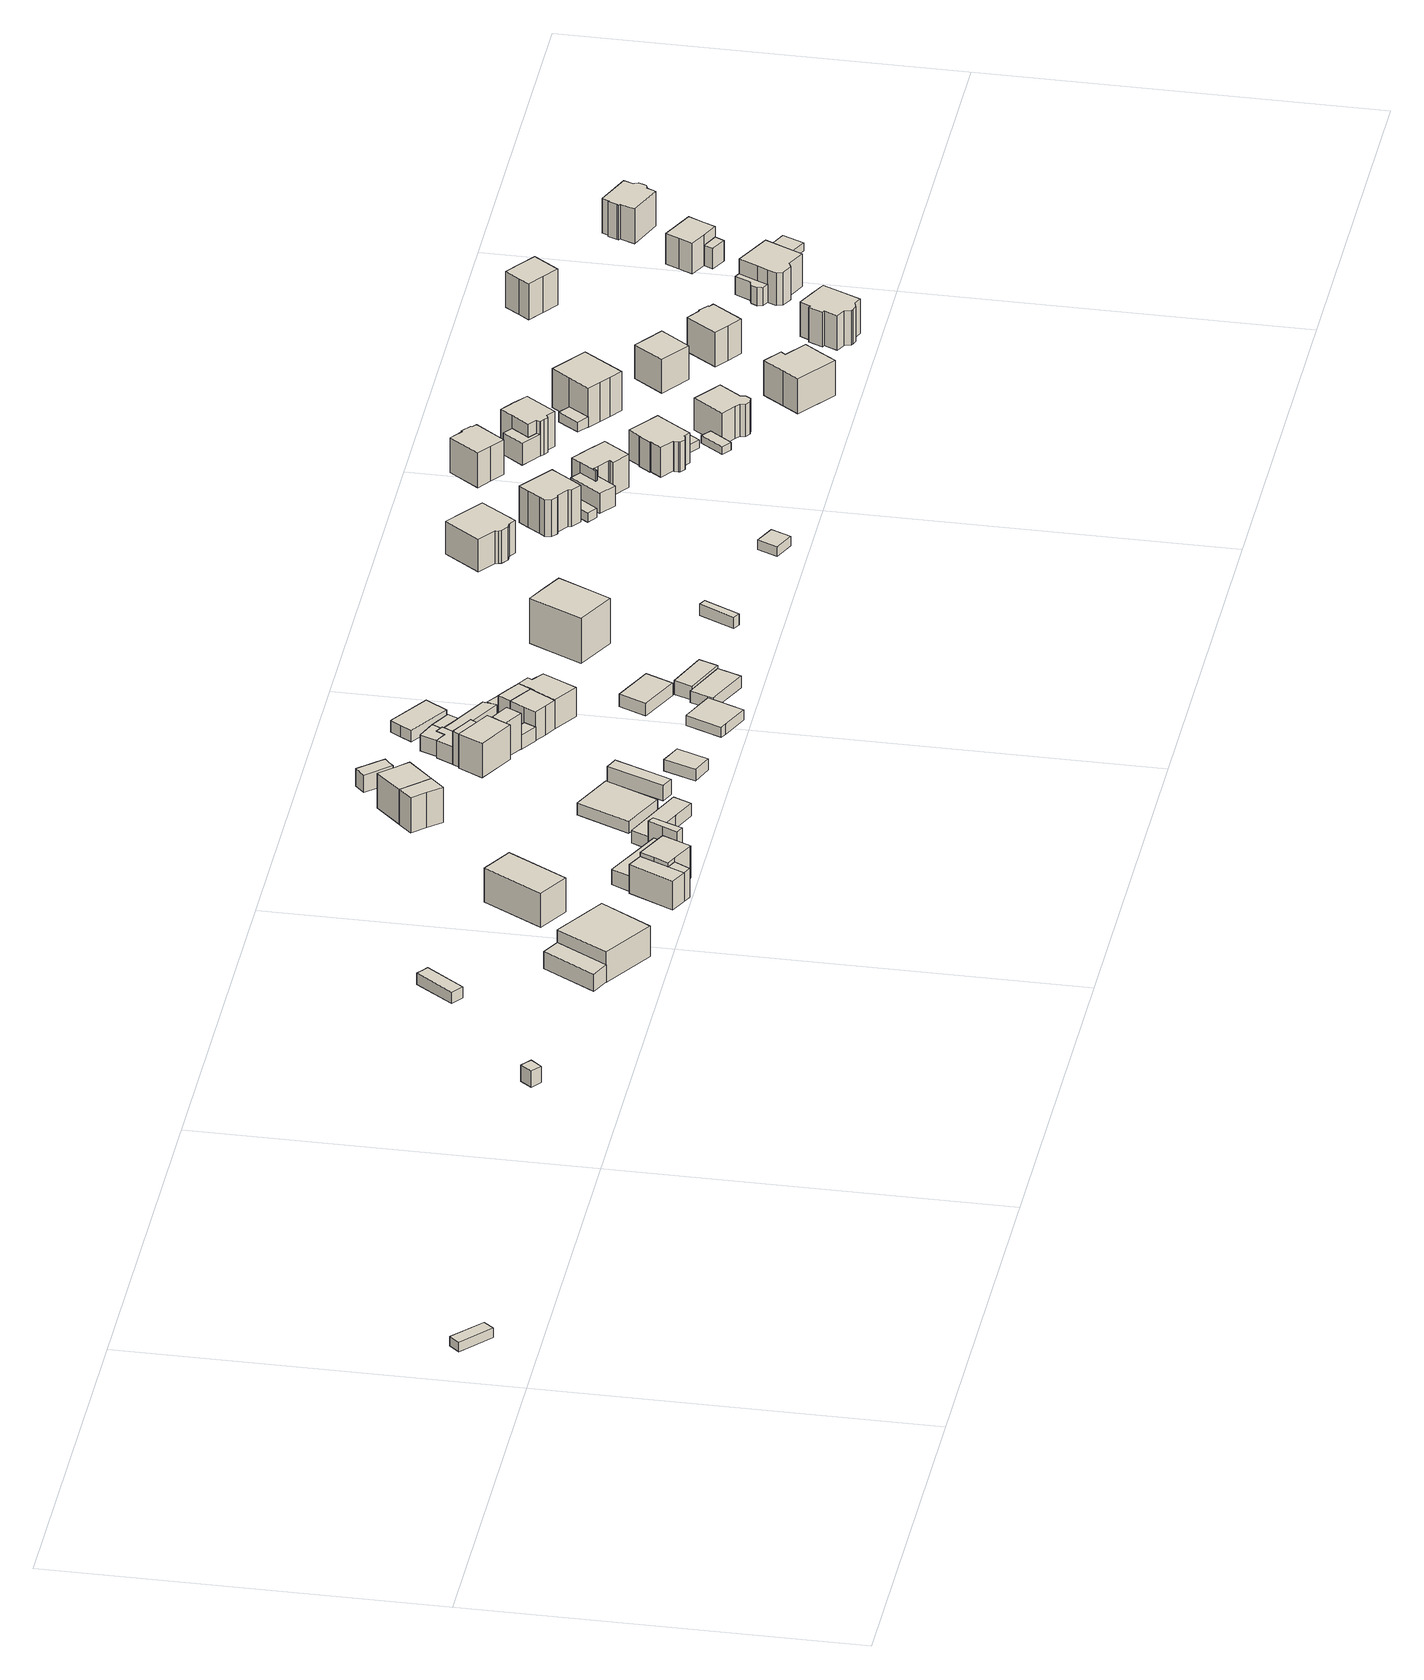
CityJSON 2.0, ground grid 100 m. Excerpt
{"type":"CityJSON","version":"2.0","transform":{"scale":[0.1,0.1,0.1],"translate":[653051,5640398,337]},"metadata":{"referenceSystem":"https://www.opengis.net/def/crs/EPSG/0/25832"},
"CityObjects":{
"building1":{"type":"Building","attributes":{"Gemeindeschluessel":"16071059","BezugspunktDach":"1000","function":"31001_1310","measuredHeight":2.6},"address":[{"country":"Deutschland","locality":"Nauendorf"}],"geometry":[{"type":"Solid","lod":"1","boundaries":[[[[0,1,2,3]],[[4,5,6,7]],[[4,7,3,2]],[[5,4,2,1]],[[6,5,1,0]],[[7,6,0,3]]]]}]},
"building2":{"type":"Building","attributes":{"Gemeindeschluessel":"16071059","BezugspunktDach":"1000","function":"31001_1310","measuredHeight":4.42},"address":[{"country":"Deutschland","locality":"Nauendorf"}],"geometry":[{"type":"Solid","lod":"1","boundaries":[[[[8,9,10,11,12]],[[13,14,15,16,17]],[[13,17,12,11]],[[14,13,11,10]],[[15,14,10,9]],[[16,15,9,8]],[[17,16,8,12]]]]}]},
"building3":{"type":"Building","attributes":{"Gemeindeschluessel":"16071059","BezugspunktDach":"1000","function":"31001_9998","measuredHeight":3.15},"address":[{"country":"Deutschland","locality":"Nauendorf"}],"geometry":[{"type":"Solid","lod":"1","boundaries":[[[[18,19,20,21,22]],[[23,24,25,26,27]],[[23,27,22,21]],[[24,23,21,20]],[[25,24,20,19]],[[26,25,19,18]],[[27,26,18,22]]]]}]},
"building4":{"type":"Building","attributes":{"Gemeindeschluessel":"16071059","BezugspunktDach":"1000","function":"31001_9998","measuredHeight":4.7},"address":[{"country":"Deutschland","locality":"Nauendorf"}],"geometry":[{"type":"Solid","lod":"1","boundaries":[[[[28,29,30,31]],[[32,33,34,35]],[[32,35,31,30]],[[33,32,30,29]],[[34,33,29,28]],[[35,34,28,31]]]]}]},
"building5":{"type":"Building","attributes":{"Gemeindeschluessel":"16071059","BezugspunktDach":"1000","function":"31001_1310","measuredHeight":8.38},"address":[{"country":"Deutschland","locality":"Nauendorf"}],"geometry":[{"type":"Solid","lod":"1","boundaries":[[[[36,37,38,39]],[[40,41,42,43]],[[40,43,39,38]],[[41,40,38,37]],[[42,41,37,36]],[[43,42,36,39]]]]}]},
"building6":{"type":"Building","attributes":{"Gemeindeschluessel":"16071059","BezugspunktDach":"1000","function":"31001_1000","measuredHeight":9.44},"address":[{"country":"Deutschland","locality":"Nauendorf"},{"country":"Deutschland","locality":"Nauendorf","thoroughfareNumber":"65","thoroughfareName":"An der Trift"}],"geometry":[{"type":"Solid","lod":"1","boundaries":[[[[44,45,46,47]],[[48,49,50,51]],[[48,51,47,46]],[[49,48,46,45]],[[50,49,45,44]],[[51,50,44,47]]]]}]},
"building7":{"type":"Building","attributes":{"Gemeindeschluessel":"16071059","function":"31001_2000"},"address":[{"country":"Deutschland","locality":"Nauendorf"}],"children":["building7-1","building7-2"]},
"building7-1":{"type":"BuildingPart","attributes":{"BezugspunktDach":"1000","measuredHeight":7.87},"parents":["building7"],"geometry":[{"type":"Solid","lod":"1","boundaries":[[[[52,53,54,55]],[[56,57,58,59]],[[56,59,55,54]],[[57,56,54,53]],[[58,57,53,52]],[[59,58,52,55]]]]}]},
"building7-2":{"type":"BuildingPart","attributes":{"BezugspunktDach":"1000","measuredHeight":7.87},"parents":["building7"],"geometry":[{"type":"Solid","lod":"1","boundaries":[[[[60,61,62,52]],[[63,64,65,58]],[[63,58,52,62]],[[64,63,62,61]],[[65,64,61,60]],[[58,65,60,52]]]]}]},
"building8":{"type":"Building","attributes":{"Gemeindeschluessel":"16071059","BezugspunktDach":"1000","function":"31001_2000","measuredHeight":8.9},"address":[{"country":"Deutschland","locality":"Nauendorf"}],"geometry":[{"type":"Solid","lod":"1","boundaries":[[[[66,67,68,69,70,71,72,73]],[[74,75,76,77,78,79,80,81]],[[74,81,73,72]],[[75,74,72,71]],[[76,75,71,70]],[[77,76,70,69]],[[78,77,69,68]],[[79,78,68,67]],[[80,79,67,66]],[[81,80,66,73]]]]}]},
"building9":{"type":"Building","attributes":{"Gemeindeschluessel":"16071059","BezugspunktDach":"1000","function":"31001_9998","measuredHeight":4.22},"address":[{"country":"Deutschland","locality":"Nauendorf"}],"geometry":[{"type":"Solid","lod":"1","boundaries":[[[[82,83,84,85,86,87]],[[88,89,90,91,92,93]],[[88,93,87,86]],[[89,88,86,85]],[[90,89,85,84]],[[91,90,84,83]],[[92,91,83,82]],[[93,92,82,87]]]]}]},
"building10":{"type":"Building","attributes":{"Gemeindeschluessel":"16071059","BezugspunktDach":"1000","function":"31001_9998","measuredHeight":8.06},"address":[{"country":"Deutschland","locality":"Nauendorf"}],"geometry":[{"type":"Solid","lod":"1","boundaries":[[[[94,95,96,97,98,99]],[[100,101,102,103,104,105]],[[100,105,99,98]],[[101,100,98,97]],[[102,101,97,96]],[[103,102,96,95]],[[104,103,95,94]],[[105,104,94,99]]]]}]},
"building11":{"type":"Building","attributes":{"Gemeindeschluessel":"16071059","BezugspunktDach":"1000","function":"31001_9998","measuredHeight":3.52},"address":[{"country":"Deutschland","locality":"Nauendorf"}],"geometry":[{"type":"Solid","lod":"1","boundaries":[[[[106,107,108,109,110,111]],[[112,113,114,115,116,117]],[[112,117,111,110]],[[113,112,110,109]],[[114,113,109,108]],[[115,114,108,107]],[[116,115,107,106]],[[117,116,106,111]]]]}]},
"building12":{"type":"Building","attributes":{"Gemeindeschluessel":"16071059","BezugspunktDach":"1000","function":"31001_9998","measuredHeight":9.71},"address":[{"country":"Deutschland","locality":"Nauendorf"}],"geometry":[{"type":"Solid","lod":"1","boundaries":[[[[118,119,120,121,122,123]],[[124,125,126,127,128,129]],[[124,129,123,122]],[[125,124,122,121]],[[126,125,121,120]],[[127,126,120,119]],[[128,127,119,118]],[[129,128,118,123]]]]}]},
"building13":{"type":"Building","attributes":{"Gemeindeschluessel":"16071059","BezugspunktDach":"1000","function":"31001_9998","measuredHeight":3.32},"address":[{"country":"Deutschland","locality":"Nauendorf"}],"geometry":[{"type":"Solid","lod":"1","boundaries":[[[[130,131,132,133]],[[134,135,136,137]],[[134,137,133,132]],[[135,134,132,131]],[[136,135,131,130]],[[137,136,130,133]]]]}]},
"building14":{"type":"Building","attributes":{"Gemeindeschluessel":"16071059","BezugspunktDach":"1000","function":"31001_1000","measuredHeight":9.55},"address":[{"country":"Deutschland","locality":"Nauendorf"},{"country":"Deutschland","locality":"Nauendorf","thoroughfareNumber":"17","thoroughfareName":"An der Trift"}],"geometry":[{"type":"Solid","lod":"1","boundaries":[[[[120,138,139,140,122]],[[141,142,143,144,145]],[[141,145,122,140]],[[142,141,140,139]],[[143,142,139,138]],[[144,143,138,120]],[[145,144,120,122]]]]}]},
"building15":{"type":"Building","attributes":{"Gemeindeschluessel":"16071059","BezugspunktDach":"1000","function":"31001_9998","measuredHeight":4.12},"address":[{"country":"Deutschland","locality":"Nauendorf"}],"geometry":[{"type":"Solid","lod":"1","boundaries":[[[[146,147,148,149,150]],[[151,152,153,154,155]],[[151,155,150,149]],[[152,151,149,148]],[[153,152,148,147]],[[154,153,147,146]],[[155,154,146,150]]]]}]},
"building16":{"type":"Building","attributes":{"Gemeindeschluessel":"16071059","BezugspunktDach":"1000","function":"31001_9998","measuredHeight":4.73},"address":[{"country":"Deutschland","locality":"Nauendorf"}],"geometry":[{"type":"Solid","lod":"1","boundaries":[[[[156,157,158,159,160]],[[161,162,163,164,165]],[[161,165,160,159]],[[162,161,159,158]],[[163,162,158,157]],[[164,163,157,156]],[[165,164,156,160]]]]}]},
"building17":{"type":"Building","attributes":{"Gemeindeschluessel":"16071059","BezugspunktDach":"1000","function":"31001_9998","measuredHeight":3.14},"address":[{"country":"Deutschland","locality":"Nauendorf"}],"geometry":[{"type":"Solid","lod":"1","boundaries":[[[[166,167,168,169,170]],[[171,172,173,174,175]],[[171,175,170,169]],[[172,171,169,168]],[[173,172,168,167]],[[174,173,167,166]],[[175,174,166,170]]]]}]},
"building18":{"type":"Building","attributes":{"Gemeindeschluessel":"16071059","BezugspunktDach":"1000","function":"31001_1000","measuredHeight":9.55},"address":[{"country":"Deutschland","locality":"Nauendorf"},{"country":"Deutschland","locality":"Nauendorf","thoroughfareNumber":"18","thoroughfareName":"An der Trift"}],"geometry":[{"type":"Solid","lod":"1","boundaries":[[[[176,177,178,179,180,181,182,183]],[[184,185,186,187,188,189,190,191]],[[184,191,183,182]],[[185,184,182,181]],[[186,185,181,180]],[[187,186,180,179]],[[188,187,179,178]],[[189,188,178,177]],[[190,189,177,176]],[[191,190,176,183]]]]}]},
"building19":{"type":"Building","attributes":{"Gemeindeschluessel":"16071059","BezugspunktDach":"1000","function":"31001_1000","measuredHeight":9.22},"address":[{"country":"Deutschland","locality":"Nauendorf"}],"geometry":[{"type":"Solid","lod":"1","boundaries":[[[[181,192,193,194,182]],[[195,196,197,198,199]],[[195,199,182,194]],[[196,195,194,193]],[[197,196,193,192]],[[198,197,192,181]],[[199,198,181,182]]]]}]},
"building20":{"type":"Building","attributes":{"Gemeindeschluessel":"16071059","BezugspunktDach":"1000","function":"31001_1000","measuredHeight":4.73},"address":[{"country":"Deutschland","locality":"Nauendorf"}],"geometry":[{"type":"Solid","lod":"1","boundaries":[[[[200,201,202,203,204,205,206,207,208,209]],[[210,211,212,213,214,215,216,217,197,195]],[[210,195,209,208]],[[211,210,208,207]],[[212,211,207,206]],[[213,212,206,205]],[[214,213,205,204]],[[215,214,204,203]],[[216,215,203,202]],[[217,216,202,201]],[[197,217,201,200]],[[195,197,200,209]]]]}]},
"building21":{"type":"Building","attributes":{"Gemeindeschluessel":"16071059","BezugspunktDach":"1000","function":"31001_1000","measuredHeight":9.64},"address":[{"country":"Deutschland","locality":"Nauendorf"}],"geometry":[{"type":"Solid","lod":"1","boundaries":[[[[218,219,220,221,222,223,224]],[[225,226,227,228,229,230,231]],[[225,231,224,223]],[[226,225,223,222]],[[227,226,222,221]],[[228,227,221,220]],[[229,228,220,219]],[[230,229,219,218]],[[231,230,218,224]]]]}]},
"building22":{"type":"Building","attributes":{"Gemeindeschluessel":"16071059","BezugspunktDach":"1000","function":"31001_9998","measuredHeight":4.38},"address":[{"country":"Deutschland","locality":"Nauendorf"}],"geometry":[{"type":"Solid","lod":"1","boundaries":[[[[207,206,205,232,233,208]],[[234,235,236,237,238,239]],[[234,239,208,233]],[[235,234,233,232]],[[236,235,232,205]],[[237,236,205,206]],[[238,237,206,207]],[[239,238,207,208]]]]}]},
"building23":{"type":"Building","attributes":{"Gemeindeschluessel":"16071059","BezugspunktDach":"1000","function":"31001_1000","measuredHeight":3.83},"address":[{"country":"Deutschland","locality":"Nauendorf"}],"geometry":[{"type":"Solid","lod":"1","boundaries":[[[[240,241,242,243]],[[244,245,246,247]],[[244,247,243,242]],[[245,244,242,241]],[[246,245,241,240]],[[247,246,240,243]]]]}]},
"building24":{"type":"Building","attributes":{"Gemeindeschluessel":"16071059","BezugspunktDach":"1000","function":"31001_1000","measuredHeight":4.31},"address":[{"country":"Deutschland","locality":"Nauendorf"}],"geometry":[{"type":"Solid","lod":"1","boundaries":[[[[204,203,248,249,232,205]],[[235,250,251,252,253,236]],[[235,236,205,232]],[[250,235,232,249]],[[251,250,249,248]],[[252,251,248,203]],[[253,252,203,204]],[[236,253,204,205]]]]}]},
"building25":{"type":"Building","attributes":{"Gemeindeschluessel":"16071059","BezugspunktDach":"1000","function":"31001_2000","measuredHeight":4.71},"address":[{"country":"Deutschland","locality":"Nauendorf"}],"geometry":[{"type":"Solid","lod":"1","boundaries":[[[[201,254,255,256,248,203,202]],[[257,258,259,260,261,262,263]],[[257,263,202,203]],[[258,257,203,248]],[[259,258,248,256]],[[260,259,256,255]],[[261,260,255,254]],[[262,261,254,201]],[[263,262,201,202]]]]}]},
"building26":{"type":"Building","attributes":{"Gemeindeschluessel":"16071059","BezugspunktDach":"1000","function":"31001_2000","measuredHeight":7.98},"address":[{"country":"Deutschland","locality":"Nauendorf"}],"geometry":[{"type":"Solid","lod":"1","boundaries":[[[[264,265,266,267,268,269,270]],[[271,272,273,274,275,276,277]],[[271,277,270,269]],[[272,271,269,268]],[[273,272,268,267]],[[274,273,267,266]],[[275,274,266,265]],[[276,275,265,264]],[[277,276,264,270]]]]}]},
"building27":{"type":"Building","attributes":{"Gemeindeschluessel":"16071059","BezugspunktDach":"1000","function":"31001_9998","measuredHeight":2.8},"address":[{"country":"Deutschland","locality":"Nauendorf"}],"geometry":[{"type":"Solid","lod":"1","boundaries":[[[[278,279,280,281,282,283]],[[284,285,286,287,288,289]],[[284,289,283,282]],[[285,284,282,281]],[[286,285,281,280]],[[287,286,280,279]],[[288,287,279,278]],[[289,288,278,283]]]]}]},
"building28":{"type":"Building","attributes":{"Gemeindeschluessel":"16071059","BezugspunktDach":"1000","function":"31001_9998","measuredHeight":3.2},"address":[{"country":"Deutschland","locality":"Nauendorf"}],"geometry":[{"type":"Solid","lod":"1","boundaries":[[[[290,291,292,293,294]],[[295,296,297,298,299]],[[295,299,294,293]],[[296,295,293,292]],[[297,296,292,291]],[[298,297,291,290]],[[299,298,290,294]]]]}]},
"building29":{"type":"Building","attributes":{"Gemeindeschluessel":"16071059","BezugspunktDach":"1000","function":"31001_1000","measuredHeight":7.42},"address":[{"country":"Deutschland","locality":"Nauendorf"}],"geometry":[{"type":"Solid","lod":"1","boundaries":[[[[266,300,301,302,268]],[[303,304,305,306,307]],[[303,307,268,302]],[[304,303,302,301]],[[305,304,301,300]],[[306,305,300,266]],[[307,306,266,268]]]]}]},
"building30":{"type":"Building","attributes":{"Gemeindeschluessel":"16071059","BezugspunktDach":"1000","function":"31001_2000","measuredHeight":7.9},"address":[{"country":"Deutschland","locality":"Nauendorf"}],"geometry":[{"type":"Solid","lod":"1","boundaries":[[[[308,309,310,311,312,313,314,315,316]],[[317,318,319,320,321,322,323,324,325]],[[317,325,316,315]],[[318,317,315,314]],[[319,318,314,313]],[[320,319,313,312]],[[321,320,312,311]],[[322,321,311,310]],[[323,322,310,309]],[[324,323,309,308]],[[325,324,308,316]]]]}]},
"building31":{"type":"Building","attributes":{"Gemeindeschluessel":"16071059","BezugspunktDach":"1000","function":"31001_9998","measuredHeight":3.43},"address":[{"country":"Deutschland","locality":"Nauendorf"}],"geometry":[{"type":"Solid","lod":"1","boundaries":[[[[326,327,328,329]],[[330,331,332,333]],[[330,333,329,328]],[[331,330,328,327]],[[332,331,327,326]],[[333,332,326,329]]]]}]},
"building32":{"type":"Building","attributes":{"Gemeindeschluessel":"16071059","BezugspunktDach":"1000","function":"31001_1310","measuredHeight":3.39},"address":[{"country":"Deutschland","locality":"Nauendorf"}],"geometry":[{"type":"Solid","lod":"1","boundaries":[[[[334,335,336,337]],[[338,339,340,341]],[[338,341,337,336]],[[339,338,336,335]],[[340,339,335,334]],[[341,340,334,337]]]]}]},
"building33":{"type":"Building","attributes":{"Gemeindeschluessel":"16071059","BezugspunktDach":"1000","function":"31001_9998","measuredHeight":3.24},"address":[{"country":"Deutschland","locality":"Nauendorf"}],"geometry":[{"type":"Solid","lod":"1","boundaries":[[[[342,343,344,345,346,347]],[[285,348,349,350,351,286]],[[285,286,347,346]],[[348,285,346,345]],[[349,348,345,344]],[[350,349,344,343]],[[351,350,343,342]],[[286,351,342,347]]]]}]},
"building34":{"type":"Building","attributes":{"Gemeindeschluessel":"16071059","BezugspunktDach":"1000","function":"31001_9998","measuredHeight":3.74},"address":[{"country":"Deutschland","locality":"Nauendorf"}],"geometry":[{"type":"Solid","lod":"1","boundaries":[[[[352,353,354,355]],[[356,357,358,359]],[[356,359,355,354]],[[357,356,354,353]],[[358,357,353,352]],[[359,358,352,355]]]]}]},
"building35":{"type":"Building","attributes":{"Gemeindeschluessel":"16071059","BezugspunktDach":"1000","function":"31001_9998","measuredHeight":12.36},"address":[{"country":"Deutschland","locality":"Nauendorf"},{"country":"Deutschland","locality":"Nauendorf","thoroughfareNumber":"27a","thoroughfareName":"Am Steinberg"}],"geometry":[{"type":"Solid","lod":"1","boundaries":[[[[360,361,362,363,364]],[[365,366,367,368,369]],[[365,369,364,363]],[[366,365,363,362]],[[367,366,362,361]],[[368,367,361,360]],[[369,368,360,364]]]]}]},
"building36":{"type":"Building","attributes":{"Gemeindeschluessel":"16071059","BezugspunktDach":"1000","function":"31001_9998","measuredHeight":3.12},"address":[{"country":"Deutschland","locality":"Nauendorf"}],"geometry":[{"type":"Solid","lod":"1","boundaries":[[[[370,371,372,373]],[[374,375,376,377]],[[374,377,373,372]],[[375,374,372,371]],[[376,375,371,370]],[[377,376,370,373]]]]}]},
"building37":{"type":"Building","attributes":{"Gemeindeschluessel":"16071059","BezugspunktDach":"1000","function":"31001_9998","measuredHeight":2.69},"address":[{"country":"Deutschland","locality":"Nauendorf"}],"geometry":[{"type":"Solid","lod":"1","boundaries":[[[[378,379,380,381]],[[382,383,384,385]],[[382,385,381,380]],[[383,382,380,379]],[[384,383,379,378]],[[385,384,378,381]]]]}]},
"building38":{"type":"Building","attributes":{"Gemeindeschluessel":"16071059","BezugspunktDach":"1000","function":"31001_1000","measuredHeight":8.96},"address":[{"country":"Deutschland","locality":"Nauendorf"},{"country":"Deutschland","locality":"Nauendorf","thoroughfareNumber":"27","thoroughfareName":"Am Steinberg"}],"geometry":[{"type":"Solid","lod":"1","boundaries":[[[[386,387,388,389,390,391,392,393,394,395]],[[396,397,398,399,400,401,402,403,404,405]],[[396,405,395,394]],[[397,396,394,393]],[[398,397,393,392]],[[399,398,392,391]],[[400,399,391,390]],[[401,400,390,389]],[[402,401,389,388]],[[403,402,388,387]],[[404,403,387,386]],[[405,404,386,395]]]]}]},
"building39":{"type":"Building","attributes":{"Gemeindeschluessel":"16071059","BezugspunktDach":"1000","function":"31001_1000","measuredHeight":10.04},"address":[{"country":"Deutschland","locality":"Nauendorf"},{"country":"Deutschland","locality":"Nauendorf","thoroughfareNumber":"28","thoroughfareName":"Am Steinberg"}],"geometry":[{"type":"Solid","lod":"1","boundaries":[[[[406,407,408,409,410,411,412,413,414,415,416,417,418]],[[419,420,421,422,423,424,425,426,427,428,429,430,431]],[[419,431,418,417]],[[420,419,417,416]],[[421,420,416,415]],[[422,421,415,414]],[[423,422,414,413]],[[424,423,413,412]],[[425,424,412,411]],[[426,425,411,410]],[[427,426,410,409]],[[428,427,409,408]],[[429,428,408,407]],[[430,429,407,406]],[[431,430,406,418]]]]}]},
"building40":{"type":"Building","attributes":{"Gemeindeschluessel":"16071059","BezugspunktDach":"1000","function":"31001_1000","measuredHeight":2.59},"address":[{"country":"Deutschland","locality":"Nauendorf"}],"geometry":[{"type":"Solid","lod":"1","boundaries":[[[[432,433,434,435]],[[436,437,438,439]],[[436,439,435,434]],[[437,436,434,433]],[[438,437,433,432]],[[439,438,432,435]]]]}]},
"building41":{"type":"Building","attributes":{"Gemeindeschluessel":"16071059","BezugspunktDach":"1000","function":"31001_9998","measuredHeight":3.91},"address":[{"country":"Deutschland","locality":"Nauendorf"}],"geometry":[{"type":"Solid","lod":"1","boundaries":[[[[440,441,442,443,444]],[[445,446,447,448,449]],[[445,449,444,443]],[[446,445,443,442]],[[447,446,442,441]],[[448,447,441,440]],[[449,448,440,444]]]]}]},
"building42":{"type":"Building","attributes":{"Gemeindeschluessel":"16071059","BezugspunktDach":"1000","function":"31001_9998","measuredHeight":5.62},"address":[{"country":"Deutschland","locality":"Nauendorf"}],"geometry":[{"type":"Solid","lod":"1","boundaries":[[[[450,451,452,453,454,455,456,457]],[[458,459,460,461,462,463,464,465]],[[458,465,457,456]],[[459,458,456,455]],[[460,459,455,454]],[[461,460,454,453]],[[462,461,453,452]],[[463,462,452,451]],[[464,463,451,450]],[[465,464,450,457]]]]}]},
"building43":{"type":"Building","attributes":{"Gemeindeschluessel":"16071059","BezugspunktDach":"1000","function":"31001_1000","measuredHeight":9.09},"address":[{"country":"Deutschland","locality":"Nauendorf"},{"country":"Deutschland","locality":"Nauendorf","thoroughfareNumber":"29","thoroughfareName":"Am Steinberg"}],"geometry":[{"type":"Solid","lod":"1","boundaries":[[[[466,467,468,469,470,471,472,473,474,475,476,477]],[[478,479,480,481,482,483,484,485,486,487,488,489]],[[478,489,477,476]],[[479,478,476,475]],[[480,479,475,474]],[[481,480,474,473]],[[482,481,473,472]],[[483,482,472,471]],[[484,483,471,470]],[[485,484,470,469]],[[486,485,469,468]],[[487,486,468,467]],[[488,487,467,466]],[[489,488,466,477]]]]}]},
"building44":{"type":"Building","attributes":{"Gemeindeschluessel":"16071059","BezugspunktDach":"1000","function":"31001_1000","measuredHeight":9.62},"address":[{"country":"Deutschland","locality":"Nauendorf"},{"country":"Deutschland","locality":"Nauendorf","thoroughfareNumber":"35","thoroughfareName":"Am Steinberg"}],"geometry":[{"type":"Solid","lod":"1","boundaries":[[[[490,491,492,493,494,495,496,497,498,499]],[[500,501,502,503,504,505,506,507,508,509]],[[500,509,499,498]],[[501,500,498,497]],[[502,501,497,496]],[[503,502,496,495]],[[504,503,495,494]],[[505,504,494,493]],[[506,505,493,492]],[[507,506,492,491]],[[508,507,491,490]],[[509,508,490,499]]]]}]},
"building45":{"type":"Building","attributes":{"Gemeindeschluessel":"16071059","BezugspunktDach":"1000","function":"31001_1000","measuredHeight":8.15},"address":[{"country":"Deutschland","locality":"Nauendorf"},{"country":"Deutschland","locality":"Nauendorf","thoroughfareNumber":"30","thoroughfareName":"Am Steinberg"}],"geometry":[{"type":"Solid","lod":"1","boundaries":[[[[510,511,512,513,514,515,516,517,518,519,520,521,522,523,524,525,526,527]],[[528,529,530,531,532,533,534,535,536,537,538,539,540,541,542,543,544,545]],[[528,545,527,526]],[[529,528,526,525]],[[530,529,525,524]],[[531,530,524,523]],[[532,531,523,522]],[[533,532,522,521]],[[534,533,521,520]],[[535,534,520,519]],[[536,535,519,518]],[[537,536,518,517]],[[538,537,517,516]],[[539,538,516,515]],[[540,539,515,514]],[[541,540,514,513]],[[542,541,513,512]],[[543,542,512,511]],[[544,543,511,510]],[[545,544,510,527]]]]}]},
"building46":{"type":"Building","attributes":{"Gemeindeschluessel":"16071059","BezugspunktDach":"1000","function":"31001_1000","measuredHeight":6.05},"address":[{"country":"Deutschland","locality":"Nauendorf"}],"geometry":[{"type":"Solid","lod":"1","boundaries":[[[[546,547,548,549,550,551]],[[552,553,554,555,556,557]],[[552,557,551,550]],[[553,552,550,549]],[[554,553,549,548]],[[555,554,548,547]],[[556,555,547,546]],[[557,556,546,551]]]]}]},
"building47":{"type":"Building","attributes":{"Gemeindeschluessel":"16071059","BezugspunktDach":"1000","function":"31001_1000","measuredHeight":2.09},"address":[{"country":"Deutschland","locality":"Nauendorf"}],"geometry":[{"type":"Solid","lod":"1","boundaries":[[[[558,559,560,561]],[[562,563,564,565]],[[562,565,561,560]],[[563,562,560,559]],[[564,563,559,558]],[[565,564,558,561]]]]}]},
"building48":{"type":"Building","attributes":{"Gemeindeschluessel":"16071059","BezugspunktDach":"1000","function":"31001_1000","measuredHeight":2.16},"address":[{"country":"Deutschland","locality":"Nauendorf"}],"geometry":[{"type":"Solid","lod":"1","boundaries":[[[[566,567,568,569]],[[570,571,572,573]],[[570,573,569,568]],[[571,570,568,567]],[[572,571,567,566]],[[573,572,566,569]]]]}]},
"building49":{"type":"Building","attributes":{"Gemeindeschluessel":"16071059","BezugspunktDach":"1000","function":"31001_1000","measuredHeight":9.61},"address":[{"country":"Deutschland","locality":"Nauendorf"},{"country":"Deutschland","locality":"Nauendorf","thoroughfareNumber":"34","thoroughfareName":"Am Steinberg"}],"geometry":[{"type":"Solid","lod":"1","boundaries":[[[[574,575,576,577,578,579,580,581,582,583,584,585]],[[553,586,587,588,589,590,591,592,593,556,555,554]],[[553,554,585,584]],[[586,553,584,583]],[[587,586,583,582]],[[588,587,582,581]],[[589,588,581,580]],[[590,589,580,579]],[[591,590,579,578]],[[592,591,578,577]],[[593,592,577,576]],[[556,593,576,575]],[[555,556,575,574]],[[554,555,574,585]]]]}]},
"building50":{"type":"Building","attributes":{"Gemeindeschluessel":"16071059","BezugspunktDach":"1000","function":"31001_1000","measuredHeight":8.83},"address":[{"country":"Deutschland","locality":"Nauendorf"},{"country":"Deutschland","locality":"Nauendorf","thoroughfareNumber":"31","thoroughfareName":"Am Steinberg"}],"geometry":[{"type":"Solid","lod":"1","boundaries":[[[[594,595,596,597,598,599,600,601,602,603,604]],[[605,606,607,608,609,610,611,612,613,614,615]],[[605,615,604,603]],[[606,605,603,602]],[[607,606,602,601]],[[608,607,601,600]],[[609,608,600,599]],[[610,609,599,598]],[[611,610,598,597]],[[612,611,597,596]],[[613,612,596,595]],[[614,613,595,594]],[[615,614,594,604]]]]}]},
"building51":{"type":"Building","attributes":{"Gemeindeschluessel":"16071059","BezugspunktDach":"1000","function":"31001_9998","measuredHeight":2.65},"address":[{"country":"Deutschland","locality":"Nauendorf"}],"geometry":[{"type":"Solid","lod":"1","boundaries":[[[[616,617,618,619]],[[620,621,622,623]],[[620,623,619,618]],[[621,620,618,617]],[[622,621,617,616]],[[623,622,616,619]]]]}]},
"building52":{"type":"Building","attributes":{"Gemeindeschluessel":"16071059","BezugspunktDach":"1000","function":"31001_9998","measuredHeight":10.72},"address":[{"country":"Deutschland","locality":"Nauendorf"},{"country":"Deutschland","locality":"Nauendorf","thoroughfareNumber":"33","thoroughfareName":"Am Steinberg"}],"geometry":[{"type":"Solid","lod":"1","boundaries":[[[[624,625,626,627,628,629,630,631,632]],[[633,634,635,636,637,638,639,640,641]],[[633,641,632,631]],[[634,633,631,630]],[[635,634,630,629]],[[636,635,629,628]],[[637,636,628,627]],[[638,637,627,626]],[[639,638,626,625]],[[640,639,625,624]],[[641,640,624,632]]]]}]},
"building53":{"type":"Building","attributes":{"Gemeindeschluessel":"16071059","BezugspunktDach":"1000","function":"31001_1000","measuredHeight":9.58},"address":[{"country":"Deutschland","locality":"Nauendorf"},{"country":"Deutschland","locality":"Nauendorf","thoroughfareNumber":"17","thoroughfareName":"Am Steinberg"}],"geometry":[{"type":"Solid","lod":"1","boundaries":[[[[642,643,644,645,646,647,648,649]],[[650,651,652,653,654,655,656,657]],[[650,657,649,648]],[[651,650,648,647]],[[652,651,647,646]],[[653,652,646,645]],[[654,653,645,644]],[[655,654,644,643]],[[656,655,643,642]],[[657,656,642,649]]]]}]},
"building54":{"type":"Building","attributes":{"Gemeindeschluessel":"16071059","BezugspunktDach":"1000","function":"31001_1000","measuredHeight":9.28},"address":[{"country":"Deutschland","locality":"Nauendorf"},{"country":"Deutschland","locality":"Nauendorf","thoroughfareNumber":"32","thoroughfareName":"Am Steinberg"}],"geometry":[{"type":"Solid","lod":"1","boundaries":[[[[658,659,660,661,662]],[[663,664,665,666,667]],[[663,667,662,661]],[[664,663,661,660]],[[665,664,660,659]],[[666,665,659,658]],[[667,666,658,662]]]]}]},
"building55":{"type":"Building","attributes":{"Gemeindeschluessel":"16071059","BezugspunktDach":"1000","function":"31001_1000","measuredHeight":9.52},"address":[{"country":"Deutschland","locality":"Nauendorf"},{"country":"Deutschland","locality":"Nauendorf","thoroughfareNumber":"18","thoroughfareName":"Am Steinberg"}],"geometry":[{"type":"Solid","lod":"1","boundaries":[[[[668,669,670,671,672,673,674,675,676,677]],[[678,679,680,681,682,683,684,685,686,687]],[[678,687,677,676]],[[679,678,676,675]],[[680,679,675,674]],[[681,680,674,673]],[[682,681,673,672]],[[683,682,672,671]],[[684,683,671,670]],[[685,684,670,669]],[[686,685,669,668]],[[687,686,668,677]]]]}]},
"building56":{"type":"Building","attributes":{"Gemeindeschluessel":"16071059","BezugspunktDach":"1000","function":"31001_1000","measuredHeight":9.48},"address":[{"country":"Deutschland","locality":"Nauendorf"},{"country":"Deutschland","locality":"Nauendorf","thoroughfareNumber":"15","thoroughfareName":"Am Steinberg"}],"geometry":[{"type":"Solid","lod":"1","boundaries":[[[[688,689,690,691,692,693,694,695,696,697,698,699,700,701]],[[702,703,704,705,706,707,708,709,710,711,712,713,714,715]],[[702,715,701,700]],[[703,702,700,699]],[[704,703,699,698]],[[705,704,698,697]],[[706,705,697,696]],[[707,706,696,695]],[[708,707,695,694]],[[709,708,694,693]],[[710,709,693,692]],[[711,710,692,691]],[[712,711,691,690]],[[713,712,690,689]],[[714,713,689,688]],[[715,714,688,701]]]]}]},
"building57":{"type":"Building","attributes":{"Gemeindeschluessel":"16071059","BezugspunktDach":"1000","function":"31001_1000","measuredHeight":10},"address":[{"country":"Deutschland","locality":"Nauendorf"},{"country":"Deutschland","locality":"Nauendorf","thoroughfareNumber":"20","thoroughfareName":"Am Steinberg"}],"geometry":[{"type":"Solid","lod":"1","boundaries":[[[[716,717,718,719,720,721,722]],[[723,724,725,726,727,728,729]],[[723,729,722,721]],[[724,723,721,720]],[[725,724,720,719]],[[726,725,719,718]],[[727,726,718,717]],[[728,727,717,716]],[[729,728,716,722]]]]}]},
"building58":{"type":"Building","attributes":{"Gemeindeschluessel":"16071059","function":"31001_1000"},"address":[{"country":"Deutschland","locality":"Nauendorf"},{"country":"Deutschland","locality":"Nauendorf","thoroughfareNumber":"14","thoroughfareName":"Am Steinberg"}],"children":["building58-1","building58-2"]},
"building58-1":{"type":"BuildingPart","attributes":{"BezugspunktDach":"1000","measuredHeight":9.06},"parents":["building58"],"geometry":[{"type":"Solid","lod":"1","boundaries":[[[[730,731,732,733,734,735,736,737,738,739]],[[740,741,742,743,744,745,746,747,748,749]],[[740,749,739,738]],[[741,740,738,737]],[[742,741,737,736]],[[743,742,736,735]],[[744,743,735,734]],[[745,744,734,733]],[[746,745,733,732]],[[747,746,732,731]],[[748,747,731,730]],[[749,748,730,739]]]]}]},
"building58-2":{"type":"BuildingPart","attributes":{"BezugspunktDach":"1000","measuredHeight":5.03},"parents":["building58"],"geometry":[{"type":"Solid","lod":"1","boundaries":[[[[750,751,752,753,754,755,756]],[[757,758,759,742,740,760,761]],[[757,761,756,755]],[[758,757,755,754]],[[759,758,754,753]],[[742,759,753,752]],[[740,742,752,751]],[[760,740,751,750]],[[761,760,750,756]]]]}]},
"building59":{"type":"Building","attributes":{"Gemeindeschluessel":"16071059","BezugspunktDach":"1000","function":"31001_1000","measuredHeight":5.65},"address":[{"country":"Deutschland","locality":"Nauendorf"}],"geometry":[{"type":"Solid","lod":"1","boundaries":[[[[762,763,764,765]],[[766,767,768,769]],[[766,769,765,764]],[[767,766,764,763]],[[768,767,763,762]],[[769,768,762,765]]]]}]},
"building60":{"type":"Building","attributes":{"Gemeindeschluessel":"16071059","BezugspunktDach":"1000","function":"31001_1000","measuredHeight":8.39},"address":[{"country":"Deutschland","locality":"Nauendorf"},{"country":"Deutschland","locality":"Nauendorf","thoroughfareNumber":"13","thoroughfareName":"Am Steinberg"}],"geometry":[{"type":"Solid","lod":"1","boundaries":[[[[770,771,772,773,774,775,776]],[[777,778,779,780,781,782,783]],[[777,783,776,775]],[[778,777,775,774]],[[779,778,774,773]],[[780,779,773,772]],[[781,780,772,771]],[[782,781,771,770]],[[783,782,770,776]]]]}]},
"building61":{"type":"Building","attributes":{"Gemeindeschluessel":"16071059","BezugspunktDach":"1000","function":"31001_1000","measuredHeight":2.21},"address":[{"country":"Deutschland","locality":"Nauendorf"}],"geometry":[{"type":"Solid","lod":"1","boundaries":[[[[784,785,786,787]],[[788,789,790,791]],[[788,791,787,786]],[[789,788,786,785]],[[790,789,785,784]],[[791,790,784,787]]]]}]},
"building62":{"type":"Building","attributes":{"Gemeindeschluessel":"16071059","BezugspunktDach":"1000","function":"31001_1000","measuredHeight":9.66},"address":[{"country":"Deutschland","locality":"Nauendorf"},{"country":"Deutschland","locality":"Nauendorf","thoroughfareNumber":"12","thoroughfareName":"Am Steinberg"}],"geometry":[{"type":"Solid","lod":"1","boundaries":[[[[792,793,794,795,796,797,798,799,800,801,802,803,804,805,806,807]],[[808,809,810,811,812,813,814,815,816,817,818,819,820,821,822,823]],[[808,823,807,806]],[[809,808,806,805]],[[810,809,805,804]],[[811,810,804,803]],[[812,811,803,802]],[[813,812,802,801]],[[814,813,801,800]],[[815,814,800,799]],[[816,815,799,798]],[[817,816,798,797]],[[818,817,797,796]],[[819,818,796,795]],[[820,819,795,794]],[[821,820,794,793]],[[822,821,793,792]],[[823,822,792,807]]]]}]}
},
"vertices":[
[80,94,112],[102,120,112],[26,188,112],[3,163,112],[26,188,86],[102,120,86],[80,94,86],[3,163,86],
[1355,205,51],[1378,233,51],[1366,243,51],[1353,253,51],[1330,224,51],[1353,253,6],[1366,243,6],[1378,233,6],[1355,205,6],[1330,224,6],
[1692,452,40],[1763,548,40],[1748,558,40],[1734,569,40],[1663,473,40],[1734,569,9],[1748,558,9],[1763,548,9],[1692,452,9],[1663,473,9],
[1827,133,53],[1906,264,53],[1860,288,53],[1780,155,53],[1860,288,6],[1906,264,6],[1827,133,6],[1780,155,6],
[1960,52,88],[2041,182,88],[1906,264,88],[1827,133,88],[1906,264,4],[2041,182,4],[1960,52,4],[1827,133,4],
[2111,280,105],[2200,431,105],[2122,476,105],[2033,326,105],[2122,476,11],[2200,431,11],[2111,280,11],[2033,326,11],
[2213,15,86],[2267,130,86],[2227,149,86],[2170,35,86],[2227,149,7],[2267,130,7],[2213,15,7],[2170,35,7],
[2234,6,86],[2257,46,86],[2233,57,86],[2233,57,7],[2257,46,7],[2234,6,7],
[2257,46,97],[2314,19,97],[2317,18,97],[2334,54,97],[2351,91,97],[2267,130,97],[2250,93,97],[2233,57,97],[2250,93,8],[2267,130,8],[2351,91,8],[2334,54,8],[2317,18,8],[2314,19,8],[2257,46,8],[2233,57,8],
[2267,130,54],[2351,91,54],[2384,75,54],[2406,122,54],[2250,195,54],[2227,149,54],[2250,195,12],[2406,122,12],[2384,75,12],[2351,91,12],[2267,130,12],[2227,149,12],
[2401,53,92],[2417,91,92],[2434,129,92],[2418,137,92],[2400,100,92],[2382,62,92],[2400,100,11],[2418,137,11],[2434,129,11],[2417,91,11],[2401,53,11],[2382,62,11],
[2434,129,49],[2522,90,49],[2582,64,49],[2603,110,49],[2439,181,49],[2418,137,49],[2439,181,14],[2603,110,14],[2582,64,14],[2522,90,14],[2434,129,14],[2418,137,14],
[2389,661,132],[2419,627,132],[2453,661,132],[2422,694,132],[2391,727,132],[2358,694,132],[2391,727,35],[2422,694,35],[2453,661,35],[2419,627,35],[2389,661,35],[2358,694,35],
[2585,145,49],[2647,279,49],[2538,328,49],[2477,195,49],[2538,328,16],[2647,279,16],[2585,145,16],[2477,195,16],
[2516,724,132],[2485,757,132],[2454,790,132],[2454,790,36],[2485,757,36],[2516,724,36],[2453,661,36],[2391,727,36],
[2666,126,58],[2728,271,58],[2712,278,58],[2696,284,58],[2635,140,58],[2696,284,16],[2712,278,16],[2728,271,16],[2666,126,16],[2635,140,16],
[2557,771,93],[2569,783,93],[2582,794,93],[2528,855,93],[2502,831,93],[2528,855,45],[2582,794,45],[2569,783,45],[2557,771,45],[2502,831,45],
[2789,60,47],[2821,140,47],[2794,151,47],[2768,162,47],[2736,81,47],[2768,162,16],[2794,151,16],[2821,140,16],[2789,60,16],[2736,81,16],
[2714,519,137],[2720,531,137],[2730,550,137],[2740,567,137],[2747,580,137],[2712,599,137],[2654,631,137],[2621,570,137],[2654,631,42],[2712,599,42],[2747,580,42],[2740,567,42],[2730,550,42],[2720,531,42],[2714,519,42],[2621,570,42],
[2721,615,137],[2692,631,137],[2663,647,137],[2663,647,45],[2692,631,45],[2721,615,45],[2712,599,45],[2654,631,45],
[2721,615,93],[2739,648,93],[2729,653,93],[2745,683,93],[2747,687,93],[2742,690,93],[2727,698,93],[2715,675,93],[2686,690,93],[2663,647,93],[2686,690,45],[2715,675,45],[2727,698,45],[2742,690,45],[2747,687,45],[2745,683,45],[2729,653,45],[2739,648,45],
[2767,502,138],[2778,521,138],[2782,527,138],[2789,541,138],[2740,567,138],[2730,549,138],[2720,531,138],[2730,549,41],[2740,567,41],[2789,541,41],[2782,527,41],[2778,521,41],[2767,502,41],[2720,531,41],
[2754,712,93],[2704,732,93],[2704,732,49],[2754,712,49],[2742,690,49],[2727,698,49],[2715,675,49],[2686,690,49],
[2811,475,77],[2826,506,77],[2782,527,77],[2767,502,77],[2782,527,39],[2826,506,39],[2811,475,39],[2767,502,39],
[2792,657,93],[2806,684,93],[2806,684,49],[2792,657,49],[2745,683,49],[2747,687,49],
[2867,578,93],[2870,581,93],[2874,613,93],[2745,683,46],[2792,657,46],[2874,613,46],[2870,581,46],[2867,578,46],[2739,648,46],[2729,653,46],
[2840,457,119],[2869,440,119],[2910,505,119],[2879,524,119],[2848,543,119],[2826,506,119],[2811,475,119],[2826,506,40],[2848,543,40],[2879,524,40],[2910,505,40],[2869,440,40],[2840,457,40],[2811,475,40],
[2942,45,52],[3012,15,52],[3046,94,52],[3051,107,52],[2965,144,52],[2926,53,52],[2965,144,24],[3051,107,24],[3046,94,24],[3012,15,24],[2942,45,24],[2926,53,24],
[2839,693,84],[2874,748,84],[2770,814,84],[2752,787,84],[2735,759,84],[2752,787,52],[2770,814,52],[2874,748,52],[2839,693,52],[2735,759,52],
[2929,537,119],[2899,556,119],[2868,575,119],[2868,575,45],[2899,556,45],[2929,537,45],[2910,505,45],[2848,543,45],
[2933,400,120],[2957,443,120],[2981,487,120],[2950,509,120],[2957,520,120],[2929,537,120],[2910,505,120],[2896,484,120],[2869,440,120],[2896,484,41],[2910,505,41],[2929,537,41],[2957,520,41],[2950,509,41],[2981,487,41],[2957,443,41],[2933,400,41],[2869,440,41],
[2938,541,82],[2955,567,82],[2895,606,82],[2880,577,82],[2895,606,47],[2955,567,47],[2938,541,47],[2880,577,47],
[3084,197,63],[3115,266,63],[3013,312,63],[2982,243,63],[3013,312,29],[3115,266,29],[3084,197,29],[2982,243,29],
[3154,46,56],[3178,106,56],[3076,149,56],[3067,152,56],[3051,107,56],[3046,94,56],[3067,152,24],[3076,149,24],[3178,106,24],[3154,46,24],
[3178,106,64],[3197,154,64],[3094,195,64],[3076,149,64],[3094,195,26],[3197,154,26],[3178,106,26],[3076,149,26],
[3273,379,163],[3341,514,163],[3291,540,163],[3240,566,163],[3171,431,163],[3240,566,39],[3291,540,39],[3341,514,39],[3273,379,39],[3171,431,39],
[3414,97,65],[3459,187,65],[3441,196,65],[3396,106,65],[3441,196,34],[3459,187,34],[3414,97,34],[3396,106,34],
[3778,38,65],[3800,88,65],[3748,112,65],[3725,61,65],[3748,112,39],[3800,88,39],[3778,38,39],[3725,61,39],
[3532,700,158],[3534,692,158],[3536,685,158],[3554,672,158],[3569,673,158],[3586,661,158],[3651,751,158],[3603,786,158],[3554,822,158],[3488,732,158],[3554,822,68],[3603,786,68],[3651,751,68],[3586,661,68],[3569,673,68],[3554,672,68],[3536,685,68],[3534,692,68],[3532,700,68],[3488,732,68],
[3671,589,171],[3686,578,171],[3694,579,171],[3722,559,171],[3723,551,171],[3747,533,171],[3765,557,171],[3788,588,171],[3805,612,171],[3720,675,171],[3702,651,171],[3679,619,171],[3668,605,171],[3679,619,70],[3702,651,70],[3720,675,70],[3805,612,70],[3788,588,70],[3765,557,70],[3747,533,70],[3723,551,70],[3722,559,70],[3694,579,70],[3686,578,70],[3671,589,70],[3668,605,70],
[3770,499,98],[3804,546,98],[3780,564,98],[3746,517,98],[3780,564,72],[3804,546,72],[3770,499,72],[3746,517,72],
[3804,546,114],[3820,569,114],[3835,591,114],[3812,608,114],[3780,564,114],[3812,608,75],[3835,591,75],[3820,569,75],[3804,546,75],[3780,564,75],
[3824,465,131],[3858,511,131],[3846,520,131],[3839,511,131],[3836,513,131],[3867,556,131],[3842,574,131],[3784,495,131],[3842,574,75],[3867,556,75],[3836,513,75],[3839,511,75],[3846,520,75],[3858,511,75],[3824,465,75],[3784,495,75],
[3839,511,159],[3846,520,159],[3858,511,159],[3886,491,159],[3888,489,159],[3882,480,159],[3923,450,159],[3971,516,159],[3928,548,159],[3885,579,159],[3867,556,159],[3836,513,159],[3867,556,68],[3885,579,68],[3928,548,68],[3971,516,68],[3923,450,68],[3882,480,68],[3888,489,68],[3886,491,68],[3858,511,68],[3846,520,68],[3839,511,68],[3836,513,68],
[3877,771,175],[3911,746,175],[3967,821,175],[3955,830,175],[3957,833,175],[3935,850,175],[3932,851,175],[3930,848,175],[3898,872,175],[3842,796,175],[3898,872,79],[3930,848,79],[3932,851,79],[3935,850,79],[3957,833,79],[3955,830,79],[3967,821,79],[3911,746,79],[3877,771,79],[3842,796,79],
[4002,358,157],[4000,355,157],[4001,345,157],[4002,341,157],[4014,332,157],[4028,334,157],[4030,337,157],[4046,326,157],[4063,350,157],[4098,398,157],[4110,414,157],[4072,442,157],[4034,469,157],[4011,438,157],[4009,440,157],[3987,410,157],[3990,409,157],[3970,382,157],[3990,409,75],[3987,410,75],[4009,440,75],[4011,438,75],[4034,469,75],[4072,442,75],[4110,414,75],[4098,398,75],[4063,350,75],[4046,326,75],[4030,337,75],[4028,334,75],[4014,332,75],[4002,341,75],[4001,345,75],[4000,355,75],[4002,358,75],[3970,382,75],
[4008,676,139],[4010,686,139],[3989,701,139],[4022,746,139],[3999,763,139],[3960,711,139],[3999,763,79],[4022,746,79],[3989,701,79],[4010,686,79],[4008,676,79],[3960,711,79],
[4116,240,98],[4158,296,98],[4134,314,98],[4092,257,98],[4134,314,77],[4158,296,77],[4116,240,77],[4092,257,77],
[4111,315,100],[4146,363,100],[4098,398,100],[4063,350,100],[4098,398,78],[4146,363,78],[4111,315,78],[4063,350,78],
[4010,686,175],[4008,676,175],[4008,675,175],[4017,668,175],[4026,661,175],[4036,666,175],[4057,650,175],[4113,726,175],[4079,752,175],[4044,777,175],[4022,746,175],[3989,701,175],[4044,777,79],[4079,752,79],[4113,726,79],[4057,650,79],[4036,666,79],[4026,661,79],[4017,668,79],[4008,675,79],
[4184,242,155],[4196,233,155],[4198,220,155],[4210,211,155],[4226,213,155],[4235,226,155],[4233,239,155],[4274,294,155],[4239,319,155],[4205,344,155],[4149,267,155],[4205,344,67],[4239,319,67],[4274,294,67],[4233,239,67],[4235,226,67],[4226,213,67],[4210,211,67],[4198,220,67],[4196,233,67],[4184,242,67],[4149,267,67],
[4158,588,105],[4196,640,105],[4168,660,105],[4131,608,105],[4168,660,78],[4196,640,78],[4158,588,78],[4131,608,78],
[4189,565,184],[4215,546,184],[4246,524,184],[4318,624,184],[4292,643,184],[4257,668,184],[4231,687,184],[4196,640,184],[4158,588,184],[4196,640,77],[4231,687,77],[4257,668,77],[4292,643,77],[4318,624,77],[4246,524,77],[4215,546,77],[4189,565,77],[4158,588,77],
[4418,45,162],[4447,86,162],[4477,126,162],[4424,165,162],[4433,177,162],[4389,210,162],[4350,157,162],[4321,117,162],[4350,157,66],[4389,210,66],[4433,177,66],[4424,165,66],[4477,126,66],[4447,86,66],[4418,45,66],[4321,117,66],
[4396,390,179],[4450,464,179],[4414,490,179],[4378,516,179],[4324,442,179],[4378,516,86],[4414,490,86],[4450,464,86],[4396,390,86],[4324,442,86],
[4500,315,179],[4535,290,179],[4590,366,179],[4578,374,179],[4580,377,179],[4558,394,179],[4556,395,179],[4554,393,179],[4521,416,179],[4466,340,179],[4521,416,84],[4554,393,84],[4556,395,84],[4558,394,84],[4580,377,84],[4578,374,84],[4590,366,84],[4535,290,84],[4500,315,84],[4466,340,84],
[4635,62,165],[4641,45,165],[4647,43,165],[4658,38,165],[4674,44,165],[4695,34,165],[4741,131,165],[4699,151,165],[4658,171,165],[4644,144,165],[4637,147,165],[4620,111,165],[4627,108,165],[4611,74,165],[4627,108,70],[4620,111,70],[4637,147,70],[4644,144,70],[4658,171,70],[4699,151,70],[4741,131,70],[4695,34,70],[4674,44,70],[4658,38,70],[4647,43,70],[4641,45,70],[4635,62,70],[4611,74,70],
[4545,764,240],[4583,736,240],[4629,799,240],[4591,827,240],[4552,855,240],[4525,818,240],[4506,792,240],[4525,818,141],[4552,855,141],[4591,827,141],[4629,799,141],[4583,736,141],[4545,764,141],[4506,792,141],
[4740,226,191],[4766,213,191],[4781,219,191],[4829,196,191],[4852,244,191],[4875,292,191],[4781,338,191],[4757,290,191],[4745,264,191],[4734,242,191],[4745,264,101],[4757,290,101],[4781,338,101],[4875,292,101],[4852,244,101],[4829,196,101],[4781,219,101],[4766,213,101],[4740,226,101],[4734,242,101],
[4730,272,151],[4745,264,151],[4781,338,151],[4766,345,151],[4747,306,151],[4734,301,151],[4726,285,151],[4734,301,101],[4747,306,101],[4766,345,101],[4730,272,101],[4726,285,101],
[4880,392,176],[4892,415,176],[4851,434,176],[4840,412,176],[4851,434,120],[4892,415,120],[4880,392,120],[4840,412,120],
[4851,434,205],[4892,415,205],[4908,449,205],[4925,484,205],[4841,524,205],[4824,489,205],[4808,455,205],[4824,489,121],[4841,524,121],[4925,484,121],[4908,449,121],[4892,415,121],[4851,434,121],[4808,455,121],
[4972,218,133],[4997,272,133],[4944,296,133],[4919,243,133],[4944,296,111],[4997,272,111],[4972,218,111],[4919,243,111],
[4982,573,231],[4992,596,231],[4995,595,231],[5004,599,231],[5009,610,231],[5012,619,231],[5008,629,231],[5006,630,231],[5016,655,231],[4929,691,231],[4921,673,231],[4917,675,231],[4907,651,231],[4905,647,231],[4910,645,231],[4895,608,231],[4910,645,135],[4905,647,135],[4907,651,135],[4917,675,135],[4921,673,135],[4929,691,135],[5016,655,135],[5006,630,135],[5008,629,135],[5012,619,135],[5009,610,135],[5004,599,135],[4995,595,135],[4992,596,135],[4982,573,135],[4895,608,135]
]}
